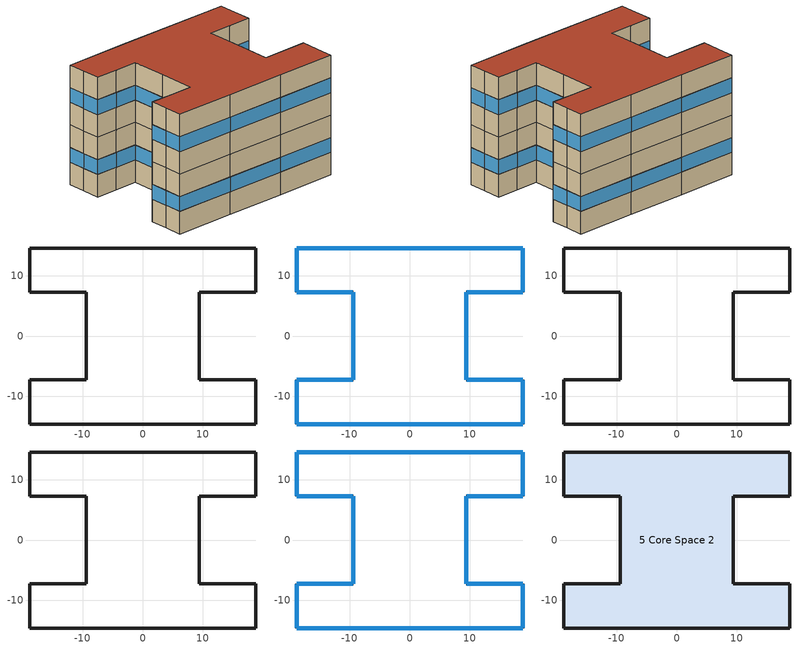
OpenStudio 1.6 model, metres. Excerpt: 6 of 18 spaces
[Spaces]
4 Core Space
 wall outside: 18.82,10.97 18.82,14.63 6.27,14.63 -6.27,14.63 -18.82,14.63 -18.82,10.97 -18.82,7.31 -14.12,7.31 -9.41,7.31 -9.41,0 -9.41,-7.31 -14.12,-7.31 -18.82,-7.31 -18.82,-10.97 -18.82,-14.63 -6.27,-14.63 6.27,-14.63 18.82,-14.63 18.82,-10.97 18.82,-7.31 14.12,-7.31 9.41,-7.31 9.41,0 9.41,7.31 14.12,7.31 18.82,7.31 18.82,10.97 z48:52.5
4 Core Space 1
 wall outside: 18.82,10.97 18.82,14.63 6.27,14.63 -6.27,14.63 -18.82,14.63 -18.82,10.97 -18.82,7.31 -14.12,7.31 -9.41,7.31 -9.41,0 -9.41,-7.31 -14.12,-7.31 -18.82,-7.31 -18.82,-10.97 -18.82,-14.63 -6.27,-14.63 6.27,-14.63 18.82,-14.63 18.82,-10.97 18.82,-7.31 14.12,-7.31 9.41,-7.31 9.41,0 9.41,7.31 14.12,7.31 18.82,7.31 18.82,10.97 z52.5:55.5
 window: 14.09,-7.31 9.44,-7.31 / -9.44,-7.31 -14.09,-7.31 / 9.44,7.31 14.09,7.31 / 14.14,7.31 18.79,7.31 / -14.09,7.31 -9.44,7.31 / 18.79,-7.31 14.14,-7.31 / -14.14,-7.31 -18.79,-7.31 / -18.79,7.31 -14.14,7.31 z52.53:55.46; 18.82,11 18.82,14.6 / -18.82,14.6 -18.82,11 / -18.82,-7.34 -18.82,-10.94 / 18.82,-10.94 18.82,-7.34 / 18.82,-14.6 18.82,-11 / 18.82,7.34 18.82,10.94 / -18.82,-11 -18.82,-14.6 / -18.82,10.94 -18.82,7.34 z52.53:55.47; -6.3,14.63 -18.79,14.63 / -18.79,-14.63 -6.3,-14.63 / 6.3,-14.63 18.79,-14.63 / -6.25,-14.63 6.25,-14.63 / 18.79,14.63 6.3,14.63 / 6.25,14.63 -6.25,14.63 z52.53:55.44; 9.41,0.03 9.41,7.28 / -9.41,7.28 -9.41,0.03 / -9.41,-0.03 -9.41,-7.28 / 9.41,-7.28 9.41,-0.03 z52.53:55.45
4 Core Space 2
 wall outside: 18.82,10.97 18.82,14.63 6.27,14.63 -6.27,14.63 -18.82,14.63 -18.82,10.97 -18.82,7.31 -14.12,7.31 -9.41,7.31 -9.41,0 -9.41,-7.31 -14.12,-7.31 -18.82,-7.31 -18.82,-10.97 -18.82,-14.63 -6.27,-14.63 6.27,-14.63 18.82,-14.63 18.82,-10.97 18.82,-7.31 14.12,-7.31 9.41,-7.31 9.41,0 9.41,7.31 14.12,7.31 18.82,7.31 18.82,10.97 z55.5:60
5 Core Space
 wall outside: 18.82,10.97 18.82,14.63 6.27,14.63 -6.27,14.63 -18.82,14.63 -18.82,10.97 -18.82,7.31 -14.12,7.31 -9.41,7.31 -9.41,0 -9.41,-7.31 -14.12,-7.31 -18.82,-7.31 -18.82,-10.97 -18.82,-14.63 -6.27,-14.63 6.27,-14.63 18.82,-14.63 18.82,-10.97 18.82,-7.31 14.12,-7.31 9.41,-7.31 9.41,0 9.41,7.31 14.12,7.31 18.82,7.31 18.82,10.97 z60:64.5
5 Core Space 1
 wall outside: 18.82,10.97 18.82,14.63 6.27,14.63 -6.27,14.63 -18.82,14.63 -18.82,10.97 -18.82,7.31 -14.12,7.31 -9.41,7.31 -9.41,0 -9.41,-7.31 -14.12,-7.31 -18.82,-7.31 -18.82,-10.97 -18.82,-14.63 -6.27,-14.63 6.27,-14.63 18.82,-14.63 18.82,-10.97 18.82,-7.31 14.12,-7.31 9.41,-7.31 9.41,0 9.41,7.31 14.12,7.31 18.82,7.31 18.82,10.97 z64.5:67.5
 window: 9.41,-7.28 9.41,-0.03 / 9.41,0.03 9.41,7.28 / -9.41,7.28 -9.41,0.03 / -9.41,-0.03 -9.41,-7.28 z64.53:67.45; 6.3,-14.63 18.79,-14.63 / -6.3,14.63 -18.79,14.63 / 18.79,14.63 6.3,14.63 / -18.79,-14.63 -6.3,-14.63 / 6.25,14.63 -6.25,14.63 / -6.25,-14.63 6.25,-14.63 z64.53:67.44; 18.82,7.34 18.82,10.94 / -18.82,-7.34 -18.82,-10.94 / -18.82,10.94 -18.82,7.34 / 18.82,11 18.82,14.6 / -18.82,-11 -18.82,-14.6 / 18.82,-14.6 18.82,-11 / 18.82,-10.94 18.82,-7.34 / -18.82,14.6 -18.82,11 z64.53:67.47; -18.79,7.31 -14.14,7.31 / 14.14,7.31 18.79,7.31 / 9.44,7.31 14.09,7.31 / -14.09,7.31 -9.44,7.31 / -14.14,-7.31 -18.79,-7.31 / 14.09,-7.31 9.44,-7.31 / 18.79,-7.31 14.14,-7.31 / -9.44,-7.31 -14.09,-7.31 z64.53:67.46
5 Core Space 2
 wall outside: 18.82,10.97 18.82,14.63 6.27,14.63 -6.27,14.63 -18.82,14.63 -18.82,10.97 -18.82,7.31 -14.12,7.31 -9.41,7.31 -9.41,0 -9.41,-7.31 -14.12,-7.31 -18.82,-7.31 -18.82,-10.97 -18.82,-14.63 -6.27,-14.63 6.27,-14.63 18.82,-14.63 18.82,-10.97 18.82,-7.31 14.12,-7.31 9.41,-7.31 9.41,0 9.41,7.31 14.12,7.31 18.82,7.31 18.82,10.97 z67.5:72
 roof outside: 6.27,14.63 -6.27,14.63 -18.82,14.63 -18.82,10.97 -18.82,7.31 -14.12,7.31 -9.41,7.31 -9.41,0 -9.41,-7.31 -14.12,-7.31 -18.82,-7.31 -18.82,-10.97 -18.82,-14.63 -6.27,-14.63 6.27,-14.63 18.82,-14.63 18.82,-10.97 18.82,-7.31 14.12,-7.31 9.41,-7.31 9.41,0 9.41,7.31 14.12,7.31 18.82,7.31 18.82,10.97 18.82,14.63 z72
[Building]
Building 1: North Axis {deg}=0; Default Construction Set=MyConsturction
[Construction]
ASHRAE 90.1-2004 ExtWall Mass ClimateZone 6: 1IN Stucco, 8IN CONCRETE HW RefBldg, Mass NonRes Wall Insulation-1.69, 1/2IN Gypsum
Interior Window: Clear 3mm
Interior Partition: G05 25mm wood
Exterior Door: F08 Metal surface, I01 25mm insulation board
ASHRAE 90.1-2004 ExtWindow ClimateZone 4-6: Fixed Window 3.24/0.39/0.31
[Material] Thermal Absorptance=0.9
Name | Roughness | Thickness {m} | Conductivity {W/m-K} | Density {kg/m3} | Specific Heat {J/kg-K} | Solar Absorptance | Visible Absorptance
1IN Stucco | Smooth | 0.0253 | 0.6918 | 1858 | 837 | 0.92 | 0.92
8IN CONCRETE HW RefBldg | Rough | 0.2032 | 1.311 | 2240 | 836.8 | 0.7 | 0.7
Mass NonRes Wall Insulation-1.69 | MediumRough | 0.0623673 | 0.049 | 265 | 836.8 | 0.7 | 0.7
1/2IN Gypsum | Smooth | 0.0127 | 0.16 | 784.9 | 830 | 0.4 | 0.4
G05 25mm wood | MediumSmooth | 0.0254 | 0.15 | 608 | 1630 | 0.5 | 0.5
F08 Metal surface | Smooth | 0.0008 | 45.28 | 7824 | 500 | 0.7 | 0.7
I01 25mm insulation board | MediumRough | 0.0254 | 0.03 | 43 | 1210 | 0.6 | 0.6
[WindowMaterial:SimpleGlazingSystem]
Fixed Window 3.24/0.39/0.31: U-Factor {W/m2-K}=3.23646; Solar Heat Gain Coefficient=0.39; Visible Transmittance=0.31
[WindowMaterial:Glazing]
Clear 3mm: Optical Data Type=SpectralAverage; Thickness {m}=0.003; Solar Transmittance at Normal Incidence=0.837; Front Side Solar Reflectance at Normal Incidence=0.075; Back Side Solar Reflectance at Normal Incidence=0; Visible Transmittance at Normal Incidence=0.898; Front Side Visible Reflectance at Normal Incidence=0.081; Back Side Visible Reflectance at Normal Incidence=0; Infrared Transmittance at Normal Incidence=0; Front Side Infrared Hemispherical Emissivity=0.84; Back Side Infrared Hemispherical Emissivity=0.84; Conductivity {W/m-K}=0.9; Dirt Correction Factor for Solar and Visible Transmittance=1; Solar Diffusing=No
[DefaultConstructionSet]
MyConsturction: Default Exterior Surface Constructions=Default Surface Constructions 1; Default Interior Surface Constructions=Default Surface Constructions 1; Default Ground Contact Surface Constructions=Default Surface Constructions 1; Default Exterior SubSurface Constructions=Default Sub Surface Constructions 1; Default Interior SubSurface Constructions=Default Sub Surface Constructions 1; Interior Partition Construction=Interior Partition
[DefaultSurfaceConstructions]
Default Surface Constructions 1: Floor Construction=ASHRAE 90.1-2004 ExtWall Mass ClimateZone 6; Wall Construction=ASHRAE 90.1-2004 ExtWall Mass ClimateZone 6; Roof Ceiling Construction=ASHRAE 90.1-2004 ExtWall Mass ClimateZone 6
[DefaultSubSurfaceConstructions]
Default Sub Surface Constructions 1: Fixed Window Construction=ASHRAE 90.1-2004 ExtWindow ClimateZone 4-6; Operable Window Construction=ASHRAE 90.1-2004 ExtWindow ClimateZone 4-6; Door Construction=Exterior Door; Glass Door Construction=ASHRAE 90.1-2004 ExtWindow ClimateZone 4-6; Skylight Construction=ASHRAE 90.1-2004 ExtWindow ClimateZone 4-6; Tubular Daylight Dome Construction=Interior Window; Tubular Daylight Diffuser Construction=Interior Window
[BuildingStory]
Name | Nominal Z Coordinate {m} | Nominal Floor to Floor Height {m}
Story 13 | 48 | 4.5
Story 14 | 52.5 | 3
Story 15 | 55.5 | 4.5
Story 16 | 60 | 4.5
Story 17 | 64.5 | 3
Story 18 | 67.5 | 4.5
[Space]
Name | Building Story | Thermal Zone
4 Core Space | Story 13 | Thermal Zone 2
4 Core Space 1 | Story 14 | Thermal Zone 6
4 Core Space 2 | Story 15 | Thermal Zone 18
5 Core Space | Story 16 | Thermal Zone 15
5 Core Space 1 | Story 17 | Thermal Zone 1
5 Core Space 2 | Story 18 | Thermal Zone 5
[ThermalZone] Use Ideal Air Loads=No
Thermal Zone 1; Thermal Zone 2; Thermal Zone 5; Thermal Zone 6; Thermal Zone 15; Thermal Zone 18
